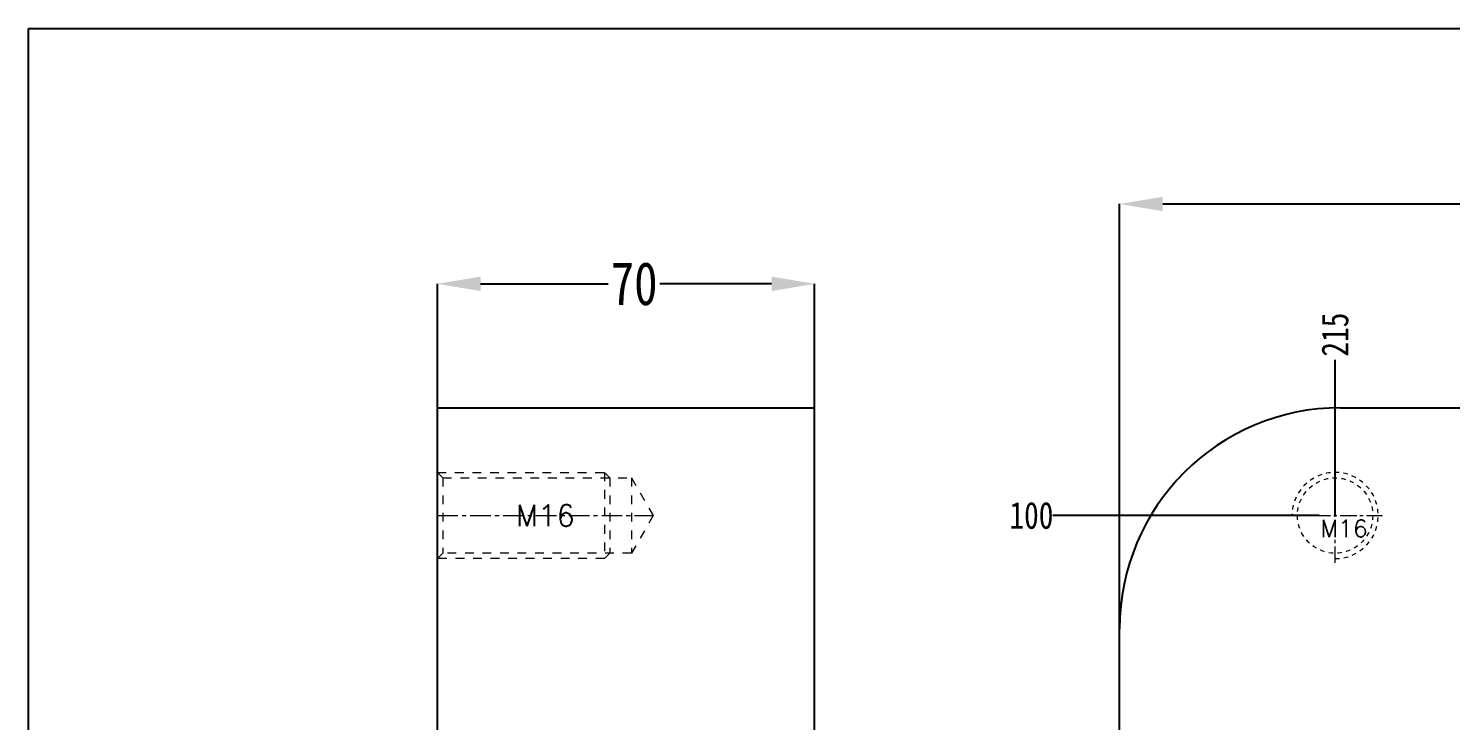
# Model space of a CAD drawing. Header units: millimetres. Extents: x 1803 to 4269, y -6912 to 1836.
# Drawn here: x 2590.7 to 2854.6, y -3113.5 to -2985.1 of the extents above; entities that cross this region are included whole.
import ezdxf
from ezdxf.enums import TextEntityAlignment as Align

# ---------------------------------------------------------------- set-up
doc = ezdxf.new("R2010")
doc.units = ezdxf.units.MM
doc.header["$LTSCALE"] = 16.335
doc.header["$PDMODE"] = 3
doc.header["$PDSIZE"] = 0.3125
doc.linetypes.add('CENTER', pattern=[0.6, 0.375, -0.075, 0.075, -0.075])
doc.linetypes.add('HIDDEN', pattern=[0.2, 0.1, -0.1])
doc.layers.get('0').update_dxf_attribs({"linetype": 'CONTINUOUS'})
doc.layers.get('Defpoints').update_dxf_attribs({"linetype": 'CONTINUOUS'})
doc.layers.add('screw', color=33, linetype='CONTINUOUS', lineweight=13)
doc.styles.get("Standard").update_dxf_attribs({"font": 'txt', "width": 0.8})
doc.styles.add('TXT', font='txt.shx', dxfattribs={"bigfont": 'gbcbig.shx'})
doc.dimstyles.new('11', dxfattribs={"dimtxt": 8, "dimasz": 8, "dimexe": 0, "dimexo": 0, "dimgap": 0, "dimtad": 0, "dimdsep": 46, "dimtxsty": 'Standard', "dimcen": 0, "dimclrd": 4, "dimclre": 4, "dimclrt": 6, "dimazin": 0, "dimtp": 0.01, "dimtm": 0.01, "dimtfac": 1, "dimtofl": 0, "dimtmove": 0, "dimatfit": 3, "dimfxl": 0, "dimtolj": 1, "dimarcsym": 0})

# ---------------------------------------------------------------- blocks, each defined once
blk = doc.blocks.new('screw_m16_g')
at = {"layer": 'screw', "color": 1, "linetype": 'CENTER', "ltscale": 0.497582}
for p, q in [((0, -8.8), (0, 8.8)), ((-8.8, 0), (8.8, 0))]:
    blk.add_line(p, q, dxfattribs=at)
at = {"layer": 'screw', "color": 33, "linetype": 'HIDDEN', "ltscale": 0.497582}
blk.add_circle((0, 0), 7, dxfattribs=at)
at = {"layer": 'screw', "color": 92, "linetype": 'HIDDEN', "ltscale": 0.497582}
blk.add_arc((0, 0), 8, 270, 180, dxfattribs=at)
at = {"layer": 'screw', "color": 6, "style": 'TXT'}
blk.add_text('M16', height=3.2, dxfattribs=at).set_placement((-2.72, -4))
blk = doc.blocks.new('*D348')
at = {"color": 4, "lineweight": -2}
for p, q in [((2666.57, -3055.46), (2666.57, -3032.46)), ((2674.57, -3032.46), (2698.27, -3032.46)), ((2728.57, -3032.46), (2707.87, -3032.46)), ((2736.57, -3055.46), (2736.57, -3032.46))]:
    blk.add_line(p, q, dxfattribs=at)
at = {"color": 4}
for points in [[(2674.57, -3031.12), (2674.57, -3033.79), (2666.57, -3032.46)], [(2728.57, -3031.12), (2728.57, -3033.79), (2736.57, -3032.46)]]:
    blk.add_solid(points, dxfattribs=at)
at = {"layer": 'Defpoints', "color": 0}
for p in [(2666.57, -3032.46), (2666.57, -3055.46), (2736.57, -3055.46)]:
    blk.add_point(p, dxfattribs=at)
at = {"color": 6, "insert": (2703.07, -3032.46), "char_height": 8, "attachment_point": 5}
blk.add_mtext('\\A1;70', dxfattribs=at)
blk = doc.blocks.new('*D349')
at = {"color": 4, "lineweight": -2}
for p, q in [((2793.17, -3096.46), (2793.17, -3017.64)), ((2801.17, -3017.64), (3045.78, -3017.64)), ((3295.17, -3017.64), (3059.65, -3017.64)), ((3303.17, -3096.46), (3303.17, -3017.64))]:
    blk.add_line(p, q, dxfattribs=at)
at = {"color": 4}
for points in [[(2801.17, -3016.3), (2801.17, -3018.97), (2793.17, -3017.64)], [(3295.17, -3016.3), (3295.17, -3018.97), (3303.17, -3017.64)]]:
    blk.add_solid(points, dxfattribs=at)
at = {"layer": 'Defpoints', "color": 0}
for p in [(2793.17, -3017.64), (2793.17, -3096.46), (3303.17, -3096.46)]:
    blk.add_point(p, dxfattribs=at)
at = {"color": 6, "insert": (3052.72, -3017.64), "char_height": 8, "attachment_point": 5}
blk.add_mtext('\\A1;510', dxfattribs=at)
blk = doc.blocks.new('*D364')
at = {"color": 4, "lineweight": -2}
blk.add_line((2833.17, -3075.46), (2833.17, -3046.56), dxfattribs=at)
at = {"layer": 'Defpoints', "color": 0}
for p in [(2833.17, -3046.56), (2833.17, -3075.46), (3048.17, -3175.46)]:
    blk.add_point(p, dxfattribs=at)
at = {"color": 6, "insert": (2833.17, -3041.89), "char_height": 5, "attachment_point": 5, "rotation": 90}
blk.add_mtext('\\A1;215', dxfattribs=at)
blk = doc.blocks.new('*D365')
at = {"color": 4, "lineweight": -2}
blk.add_line((2830.2, -3075.46), (2780.81, -3075.46), dxfattribs=at)
at = {"layer": 'Defpoints', "color": 0}
for p in [(2780.81, -3075.46), (2830.2, -3075.46), (3048.17, -3175.46)]:
    blk.add_point(p, dxfattribs=at)
at = {"color": 6, "insert": (2776.81, -3075.46), "char_height": 5, "attachment_point": 5}
blk.add_mtext('\\A1;100', dxfattribs=at)

msp = doc.modelspace()

# ---------------------------------------------------------------- linework, layer by layer
at = {"color": 7, "linetype": 'Continuous'}
for p, q in [((2666.571, -3295.462), (2666.571, -3055.462)), ((2666.571, -3055.462), (2736.571, -3055.462)), ((2736.571, -3295.462), (2736.571, -3055.462)), ((2834.174, -3055.462), (3262.174, -3055.462)), ((2793.174, -3254.462), (2793.174, -3096.462))]:
    msp.add_line(p, q, dxfattribs=at)
msp.add_lwpolyline([(2590.66, -2985.062), (3380.309, -2985.062), (3380.309, -3398.516), (2590.66, -3398.516)], close=True)
msp.add_arc((2834.174, -3096.462), 41, 90, 180, dxfattribs=at)
at = {"layer": 'screw', "color": 92, "linetype": 'HIDDEN', "ltscale": 0.995164}
for p, q in [((2666.571, -3067.462), (2697.571, -3067.462)), ((2697.571, -3067.462), (2698.571, -3068.462)), ((2697.571, -3067.462), (2697.571, -3083.462)), ((2698.571, -3068.462), (2698.571, -3082.462)), ((2698.571, -3082.462), (2697.571, -3083.462)), ((2697.571, -3083.462), (2666.571, -3083.462))]:
    msp.add_line(p, q, dxfattribs=at)
at = {"layer": 'screw', "linetype": 'HIDDEN', "ltscale": 0.995164}
for p, q in [((2666.571, -3067.462), (2667.571, -3068.462)), ((2667.571, -3068.462), (2667.571, -3082.462)), ((2667.571, -3068.462), (2702.571, -3068.462)), ((2702.571, -3068.462), (2706.613, -3075.462)), ((2702.571, -3068.462), (2702.571, -3082.462)), ((2706.613, -3075.462), (2702.571, -3082.462)), ((2667.571, -3082.462), (2666.571, -3083.462)), ((2702.571, -3082.462), (2667.571, -3082.462))]:
    msp.add_line(p, q, dxfattribs=at)
at = {"layer": 'screw', "color": 1, "linetype": 'CENTER', "ltscale": 0.621977}
msp.add_line((2666.571, -3075.462), (2706.613, -3075.462), dxfattribs=at)

# ---------------------------------------------------------------- block references
at = {"layer": 'screw'}
msp.add_blockref('screw_m16_g', (2833.174, -3075.462), dxfattribs=at)

# ---------------------------------------------------------------- texts
at = {"layer": 'screw', "color": 222, "linetype": 'HIDDEN', "ltscale": 0.995164, "style": 'TXT'}
msp.add_text('M16', height=4, dxfattribs=at).set_placement((2686.592, -3075.462), align=Align.MIDDLE)

# ---------------------------------------------------------------- dimensions: what is measured, and where the dimension line sits
for base, p1, p2, picture, middle in [((2793.174, -3017.638), (3303.174, -3096.462), (2793.174, -3096.462), '*D349', (3052.717, -3017.638)), ((2666.571, -3032.456), (2736.571, -3055.462), (2666.571, -3055.462), '*D348', (2703.075, -3032.456))]:
    dim = msp.add_linear_dim(base=base, p1=p1, p2=p2, dimstyle='11', override={"dimfxl": 1.25, "dimarcsym": 1})
    dim.commit()
    dim.dimension.update_dxf_attribs({"geometry": picture, "text_midpoint": middle, "dimtype": 160})
for feature_location, offset, dtype, picture, middle in [((2833.174, -3075.462), (0, 28.902), 1, '*D364', (2833.174, -3041.893)), ((2830.204, -3075.462), (-49.395, 0), 0, '*D365', (2776.809, -3075.462))]:
    dim = msp.add_ordinate_dim(feature_location=feature_location, offset=offset, dtype=dtype, origin=(3048.174, -3175.462), dimstyle='11', override={"dimtxt": 5, "dimasz": 5, "dimfxl": 1.25, "dimarcsym": 1})
    dim.commit()
    dim.dimension.update_dxf_attribs({"geometry": picture, "text_midpoint": middle})

doc.saveas('drawing.dxf')
